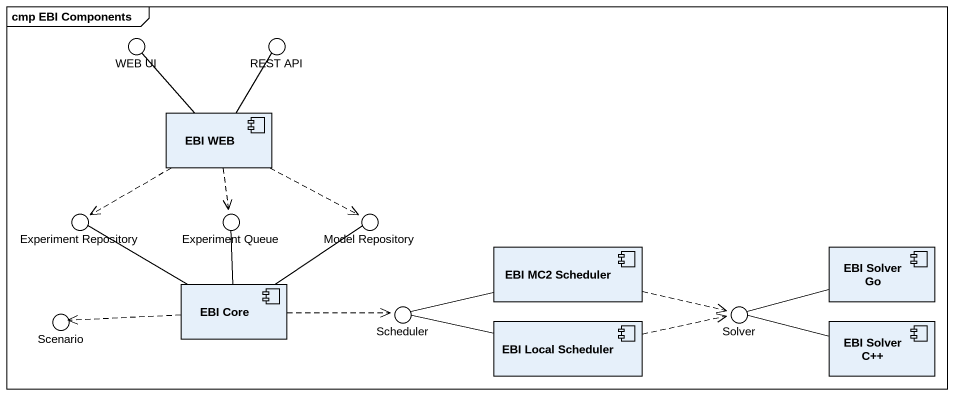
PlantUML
@startuml
mainframe cmp EBI Components
() "WEB UI" as WEB_UI
() "REST API" as REST_API
component "EBI WEB" as EBI_WEB
() "Experiment Repository" as Experiment_Repository
() "Experiment Queue" as Experiment_Queue
() "Model Repository" as Model_Repository
component "EBI MC2 Scheduler" as EBI_MC2_Scheduler
component "EBI Solver Go" as EBI_Solver_Go
() Scenario
component "EBI Core" as EBI_Core
() Scheduler
component "EBI Local Scheduler" as EBI_Local_Scheduler
() Solver
component "EBI Solver C++" as EBI_Solver_C
EBI_WEB -up- WEB_UI
EBI_WEB -up- REST_API
EBI_WEB .left.> Experiment_Repository
EBI_WEB ..> Experiment_Queue
EBI_WEB .right.> Model_Repository
EBI_MC2_Scheduler -left- Scheduler
EBI_MC2_Scheduler .right.> Solver
EBI_Solver_Go -left- Solver
EBI_Core -left- Experiment_Repository
EBI_Core -up- Experiment_Queue
EBI_Core -up- Model_Repository
EBI_Core .left.> Scenario
EBI_Core .right.> Scheduler
EBI_Local_Scheduler -left- Scheduler
EBI_Local_Scheduler .right.> Solver
EBI_Solver_C -left- Solver
@enduml
